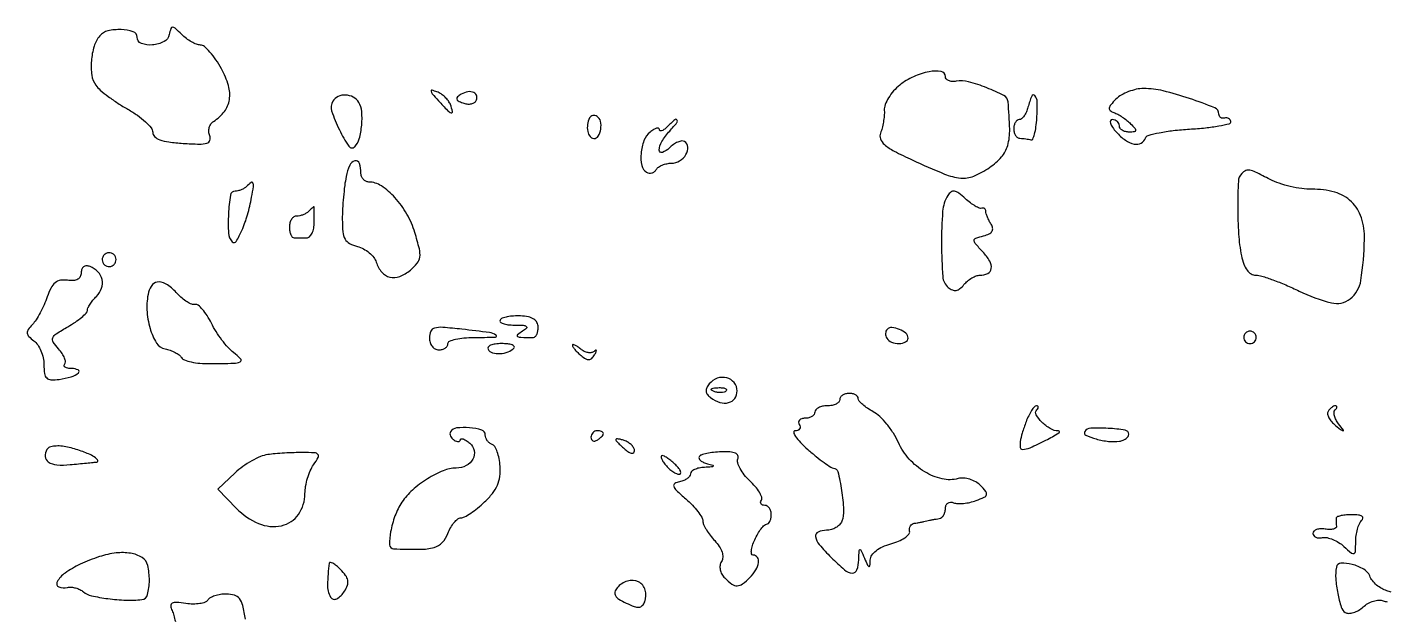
# Model space of a CAD drawing. Extents: x 0 to 5034, y 0 to 2560.
# Drawn here: x 3132.3 to 3351, y 1876.1 to 1970.9 of the extents above; entities that cross this region are included whole.
import ezdxf

# ---------------------------------------------------------------- set-up
doc = ezdxf.new("R2010")
doc.units = 0

msp = doc.modelspace()

# ---------------------------------------------------------------- linework, layer by layer
for points in [[(3143.974222, 1969.468939, 0.100841), (3143.073534, 1967.787298, 0.053282), (3142.638082, 1965.450791, 0.053765), (3142.706794, 1963.132751, 0.124211), (3143.355292, 1961.528787, 0.058188), (3144.073872, 1960.753748, 0.016309), (3145.366105, 1959.72085, 0.016216), (3146.914947, 1958.640001, 0.016414), (3148.524459, 1957.666388, -0.026094), (3150.046531, 1956.704955, -0.033443), (3151.332185, 1955.660158, -0.035439), (3152.249337, 1954.676994, -0.171612), (3152.5, 1953.968185, 0.208084), (3152.799117, 1953.280564, 0.100518), (3153.633771, 1952.769054, 0.054943), (3155.098268, 1952.411182, 0.01661), (3157.380052, 1952.189897, 0.009677), (3160.014173, 1952.073642, 0.075767), (3161.227498, 1952.227944, 0.249078), (3161.690029, 1952.672836, 0.172434), (3161.671586, 1953.413451, -0.080939), (3161.537679, 1954.057859, -0.076535), (3161.610931, 1954.724676, -0.080214), (3161.874416, 1955.31111, -0.104718), (3162.291533, 1955.723553, 0.085459), (3164.034905, 1957.320504, 0.127927), (3164.842936, 1959.209364, 0.10983), (3164.686708, 1961.469113, 0.052385), (3163.566702, 1964.174716, 0.024836), (3162.678591, 1965.633661, 0.032377), (3161.718924, 1966.867095, 0.033913), (3160.818654, 1967.752467, 0.177585), (3160.178571, 1967.991751, -0.091624), (3159.554235, 1968.111164, -0.03514), (3158.752232, 1968.490664, -0.033338), (3157.918404, 1969.035621, -0.034984), (3157.178571, 1969.678593, 0.010058), (3156.12294, 1970.692602, 0.188479), (3155.701843, 1970.857185, 0.330021), (3155.416451, 1970.64579, 0.026367), (3155.176676, 1969.678593, -0.230686), (3154.324171, 1968.542451, -0.098069), (3152.446805, 1968.00643, -0.11325), (3150.678343, 1968.260938, -0.309973), (3150, 1969.25, 0.323221), (3149.370046, 1970.122686, 0.071117), (3147.441223, 1970.470312, 0.06413), (3145.287249, 1970.27209, 0.166056)], [(3272.649921, 1961.537844, 0.044535), (3271.676053, 1960.608239, 0.042637), (3270.866336, 1959.507924, 0.045726), (3270.324837, 1958.408911, 0.103224), (3270.177048, 1957.497147, -0.031783), (3270.160662, 1956.612438, -0.021002), (3270.034801, 1955.603154, -0.021157), (3269.828699, 1954.628392, -0.037951), (3269.566442, 1953.854015, 0.197273), (3269.554255, 1952.906848, 0.12345), (3270.209789, 1951.993137, 0.055897), (3271.751963, 1950.958051, 0.011642), (3274.682925, 1949.519886, 0.010244), (3279.839986, 1947.263769, 0.07401), (3282.462301, 1946.610481, 0.123917), (3284.557416, 1946.927495, 0.049765), (3287.123682, 1948.316806, 0.064856), (3289.022177, 1949.999376, 0.111174), (3290.021932, 1951.852906, 0.074672), (3290.347501, 1954.461881, 0.017411), (3290.083333, 1958.87868, 0.255667), (3289.409938, 1959.873262, 0.024809), (3286.664767, 1961.117049, 0.03001), (3283.725366, 1962.077467, 0.105729), (3281.75, 1962.166669, -0.057388), (3281.080435, 1962.132561, -0.086617), (3280.514062, 1962.269096, -0.115511), (3280.138004, 1962.548715, -0.177178), (3280, 1962.92594, 0.370079), (3279.308733, 1963.731973, 0.085118), (3277.368732, 1963.69932, 0.060749), (3274.875426, 1962.906127, 0.061021)], [(3181.468931, 1958.949729, 0.2225), (3181.288032, 1957.393295, 0.032338), (3182.522967, 1954.361552, 0.035747), (3184.040803, 1951.728517, 0.477929), (3185.010171, 1951.646182, 0.127), (3185.735114, 1952.938533, 0.041855), (3186.117188, 1955.100719, 0.041972), (3186.133386, 1957.305886, 0.120648), (3185.660129, 1958.75, 0.125937), (3184.764595, 1959.60701, 0.116839), (3183.541699, 1959.958979, 0.12213), (3182.333035, 1959.719705, 0.1457)], [(3198.461054, 1959.043034, 0.007454), (3199.923667, 1957.474514, 0.124247), (3200.52317, 1957.100168, 0.58616), (3200.740999, 1957.302854, 0.031871), (3200.391296, 1958.422681, 0.069808), (3200.06444, 1959.012831, 0.04218), (3199.53085, 1959.609679, 0.041434), (3198.887686, 1960.123605, 0.056294), (3198.228748, 1960.465716, 0.028092), (3197.436164, 1960.71981, 0.542001), (3197.277244, 1960.574908, 0.137821), (3197.463995, 1960.173835, 0.006468)], [(3202.118408, 1960.07318, 0.03936), (3201.533274, 1959.644526, 0.268353), (3201.419978, 1959.319611, 0.227867), (3201.64177, 1959.0198, 0.029854), (3202.384129, 1958.682837, 0.058511), (3203.018371, 1958.521214, 0.067768), (3203.641177, 1958.522896, 0.078711), (3204.158376, 1958.680128, 0.142196), (3204.484287, 1958.974576, 0.191013), (3204.62606, 1959.771326, 0.23802), (3204.165803, 1960.353794, 0.152732), (3203.196475, 1960.482104, 0.095806)], [(3293.289749, 1958, -0.038887), (3293.024544, 1957.234516, -0.050447), (3292.660882, 1956.5875, -0.059916), (3292.259476, 1956.141258, -0.181596), (3291.883369, 1956, 0.166062), (3291.54638, 1955.884904, 0.095369), (3291.25949, 1955.559375, 0.076307), (3291.065572, 1955.073739, 0.056959), (3291, 1954.5, 0.064853), (3291.074694, 1953.926543, 0.082425), (3291.29375, 1953.440625, 0.098894), (3291.618646, 1953.115568, 0.148195), (3292, 1953, -0.020783), (3292.43767, 1952.9818, -0.014696), (3292.926563, 1952.926563, -0.014866), (3293.391417, 1952.845988, -0.030107), (3293.75, 1952.75, 0.38345), (3294.053551, 1952.882137, 0.040217), (3294.340743, 1953.675, 0.033776), (3294.57435, 1954.829773, 0.019179), (3294.707849, 1956.25, 0.016728), (3294.764933, 1958.854252, 0.16895), (3294.402177, 1959.859631, 0.567653), (3293.892838, 1959.786394, 0.034919)], [(3307.4375, 1959.294643, 0.020198), (3306.60117, 1958.387871, 0.138084), (3306.350149, 1957.8408, 0.274701), (3306.507428, 1957.44751, 0.083303), (3307.098214, 1957.133929, -0.044412), (3307.717338, 1956.864458, -0.021611), (3308.456417, 1956.418917, -0.021244), (3309.190858, 1955.885453, -0.028688), (3309.803571, 1955.339286, -0.016114), (3310.502712, 1954.593568, -0.226923), (3310.599524, 1954.25, -0.333077), (3310.383163, 1954.045948, -0.02828), (3309.571429, 1954, -0.061768), (3308.97055, 1954.074515, -0.080164), (3308.461607, 1954.29375, -0.09778), (3308.120948, 1954.618614, -0.154765), (3308, 1955, 0.114747), (3307.911291, 1955.381451, 0.100386), (3307.660722, 1955.70625, 0.093604), (3307.286066, 1955.924228, 0.085274), (3306.845012, 1956, 0.292217), (3306.565181, 1955.821188, 0.189749), (3306.541976, 1955.425321, 0.076475), (3306.865916, 1954.786238, 0.02845), (3307.5, 1954, 0.053599), (3308.955634, 1952.702204, 0.10534), (3310.371037, 1952.085114, 0.169886), (3311.486739, 1952.237028, 0.196772), (3312.18166, 1953.044981, -0.250085), (3312.634572, 1953.474528, -0.01725), (3314.407176, 1953.897644, -0.021318), (3316.661305, 1954.254913, -0.014178), (3319.268743, 1954.480246, 0.0114), (3321.845113, 1954.688483, 0.019054), (3323.997513, 1954.995213, 0.013758), (3325.669768, 1955.346701, 0.382916), (3325.903749, 1955.685266, 0.116854), (3325.794393, 1955.976403, 0.117118), (3325.566101, 1956.187234, 0.108262), (3325.251466, 1956.28346, 0.088243), (3324.9, 1956.25, -0.098407), (3324.556717, 1956.224287, -0.127797), (3324.264375, 1956.339574, -0.130766), (3324.069635, 1956.579955, -0.105598), (3324, 1956.905998, 0.306431), (3323.328712, 1957.898479, 0.013832), (3319.265465, 1959.398971, 0.022235), (3315.018602, 1960.62765, 0.05936), (3311.89329, 1961, 0.052994), (3310.715159, 1960.874781, 0.038457), (3309.449848, 1960.499051, 0.039101), (3308.290583, 1959.948055, 0.065982)], [(3222.754232, 1956.266312, 0.084697), (3222.436116, 1955.221291, 0.082939), (3222.479003, 1954.121909, 0.104464), (3222.84371, 1953.288862, 0.234312), (3223.437328, 1952.972506, 0.26629), (3224.162879, 1953.360605, 0.1021), (3224.575922, 1954.472687, 0.093314), (3224.533019, 1955.735512, 0.201974), (3223.980032, 1956.512341, 0.086456), (3223.629461, 1956.652808, 0.102024), (3223.272696, 1956.654687, 0.11056), (3222.965717, 1956.518222, 0.11748)], [(3235.2, 1954.8, -0.032604), (3234.73837, 1954.394945, -0.087776), (3234.3525, 1954.194093, -0.217877), (3234.110506, 1954.22431, -0.260014), (3234, 1954.422445, 0.30586), (3233.866085, 1954.620881, 0.166005), (3233.559375, 1954.63761, 0.073712), (3233.076414, 1954.420961, 0.030982), (3232.5, 1954, 0.128661), (3231.516606, 1952.628784, 0.069696), (3231.046213, 1950.592955, 0.073468), (3231.161051, 1948.641078, 0.205779), (3231.930902, 1947.542705, 0.108373), (3232.334197, 1947.401101, 0.099685), (3232.77286, 1947.434921, 0.095498), (3233.179369, 1947.639411, 0.090427), (3233.489919, 1947.983688, -0.105504), (3233.86303, 1948.373271, -0.051367), (3234.472261, 1948.701458, -0.047723), (3235.203903, 1948.924661, -0.050225), (3235.952028, 1949, 0.140143), (3237.262775, 1949.374743, 0.118988), (3238.275474, 1950.404616, 0.152182), (3238.564963, 1951.597485, 0.242931), (3238.036946, 1952.477166, 0.175583), (3237.587534, 1952.571055, 0.064749), (3236.954171, 1952.395093, 0.054101), (3236.250084, 1952.002731, 0.04225), (3235.58062, 1951.437763, -0.107638), (3234.476812, 1950.72878, -0.531621), (3233.981931, 1951.082639, -0.130823), (3234.397031, 1952.487148, -0.047042), (3235.654988, 1954.171259, 0.012425), (3236.814925, 1955.518815, 0.340372), (3236.827983, 1955.958051, 0.445769), (3236.461433, 1955.996945, 0.013114)], [(3183.621754, 1946.858769, 0.017694), (3183.38309, 1945.398558, 0.009111), (3183.18264, 1943.556765, 0.009044), (3183.045077, 1941.652119, 0.013504), (3183, 1939.983408, 0.023698), (3183.096521, 1937.948064, 0.103514), (3183.452045, 1936.803082, 0.143516), (3184.169485, 1936.095686, 0.061919), (3185.43335, 1935.606084, -0.060571), (3186.408996, 1935.231144, -0.050992), (3187.329539, 1934.615074, -0.053231), (3188.061559, 1933.864303, -0.090007), (3188.471417, 1933.090057, 0.097135), (3189.350309, 1931.485053, 0.162576), (3190.646192, 1930.683738, 0.151476), (3192.234693, 1930.793824, 0.081275), (3193.944145, 1931.800137, 0.047791), (3195.055191, 1932.920907, 0.142351), (3195.474635, 1933.905483, 0.090541), (3195.394597, 1935.223288, 0.012765), (3194.674277, 1937.85897, 0.056943), (3193.395923, 1940.832095, 0.055284), (3191.469422, 1943.472734, 0.061037), (3189.283909, 1945.344149, 0.143069), (3187.25, 1945.977764, -0.113864), (3186.773129, 1946.096759, -0.098449), (3186.367188, 1946.416757, -0.092065), (3186.094678, 1946.889015, -0.085142), (3186, 1947.440983, 0.081445), (3185.748501, 1948.97472, 0.389538), (3185.037997, 1949.365478, 0.232322), (3184.193471, 1948.658992, 0.055112)], [(3327.666667, 1947.333333, 0.186708), (3327.124785, 1946.107528, 0.010979), (3327.020663, 1941.96187, 0.017595), (3327.159766, 1937.620771, 0.032556), (3327.625, 1934.125, 0.037439), (3327.999409, 1932.783853, 0.072642), (3328.523939, 1931.805441, 0.098317), (3329.17811, 1931.210937, 0.136246), (3329.937847, 1931, -0.075353), (3330.896179, 1930.85475, -0.012364), (3332.677496, 1930.253409, -0.013361), (3334.753319, 1929.431471, -0.011437), (3336.894145, 1928.458415, 0.049716), (3342.094041, 1926.559536, 0.23387), (3345.115378, 1927.199414, 0.189996), (3346.838391, 1930.159813, 0.032676), (3347.408867, 1936.757726, 0.081731), (3346.910223, 1940.241205, 0.126943), (3345.312063, 1942.80273, 0.122054), (3342.620102, 1944.335258, 0.072233), (3338.935393, 1944.818545, -0.037453), (3337.334239, 1944.916449, -0.023321), (3335.48365, 1945.258121, -0.023355), (3333.679817, 1945.768839, -0.038679), (3332.223327, 1946.384513, 0.004798), (3329.872304, 1947.571822, 0.063275), (3328.95356, 1947.888237, 0.167769), (3328.328521, 1947.808333, 0.081633)], [(3167.583333, 1945.25, -0.060298), (3167.216992, 1944.962764, -0.039065), (3166.735417, 1944.720313, -0.038959), (3166.219703, 1944.554865, -0.058206), (3165.75, 1944.5, 0.370022), (3165.005078, 1943.861272, 0.02466), (3164.6899, 1940.838406, 0.02735), (3164.690234, 1937.738381, 0.18471), (3165.305355, 1936.361312, 0.484379), (3165.93154, 1936.434752, 0.035503), (3166.855044, 1938.20464, 0.032133), (3167.760073, 1940.71744, 0.025524), (3168.418958, 1943.526116, 0.007957), (3168.708143, 1945.279354, 0.150859), (3168.62498, 1945.822616, 0.473254), (3168.323166, 1945.895002, 0.034199)], [(3280.395279, 1943.830558, 0.120408), (3279.56493, 1941.272861, 0.019669), (3279.381655, 1936.026237, 0.016187), (3279.575476, 1930.759713, 0.205032), (3280.460613, 1929.032688, 0.074015), (3281.122624, 1928.631379, 0.144798), (3281.730308, 1928.564505, 0.126074), (3282.33415, 1928.840575, 0.049649), (3282.989766, 1929.487669, -0.045952), (3283.567453, 1930.066322, -0.040805), (3284.263518, 1930.555753, -0.043043), (3284.967906, 1930.891879, -0.090042), (3285.563428, 1931, 0.113832), (3286.828951, 1931.291898, 0.254215), (3287.384827, 1932.071302, 0.166529), (3287.131685, 1933.268494, 0.052954), (3286.021468, 1934.746582, -0.00866), (3284.796937, 1936.107475, -0.194305), (3284.627917, 1936.598434, -0.304926), (3284.888214, 1936.944985, -0.01972), (3286.156664, 1937.330718, 0.045888), (3287.028042, 1937.64632, 0.139173), (3287.499308, 1938.056141, 0.190033), (3287.604243, 1938.566287, 0.098414), (3287.365928, 1939.182692, -0.022184), (3287.045083, 1939.742081, -0.021515), (3286.771498, 1940.333353, -0.022012), (3286.576622, 1940.873362, -0.070592), (3286.515313, 1941.25, 0.091794), (3286.460195, 1941.517115, 0.134842), (3286.315026, 1941.70625, 0.144452), (3286.101914, 1941.786752, 0.111463), (3285.854988, 1941.75, -0.199125), (3285.48719, 1941.758588, -0.029239), (3284.81027, 1942.106636, -0.029252), (3284.019514, 1942.638226, -0.021307), (3283.204265, 1943.315143, 0.023291), (3282.145735, 1944.186989, 0.115749), (3281.4444, 1944.493432, 0.204777), (3280.896215, 1944.369408, 0.098)], [(3177.583333, 1941.25, -0.064082), (3177.211141, 1940.962682, -0.039128), (3176.710938, 1940.720313, -0.038656), (3176.168334, 1940.555011, -0.054664), (3175.666667, 1940.5, 0.148195), (3175.221754, 1940.365171, 0.098894), (3174.842708, 1939.985938, 0.082425), (3174.587143, 1939.419033, 0.064853), (3174.5, 1938.75, 0.040942), (3174.554957, 1938.079964, 0.060377), (3174.720313, 1937.514062, 0.079389), (3174.963092, 1937.129679, 0.215499), (3175.25, 1937), (3176.146875, 1937), (3177.25, 1937, 0.191087), (3177.727353, 1937.189346, 0.088204), (3178.132812, 1937.734375, 0.068025), (3178.407883, 1938.543227, 0.048028), (3178.5, 1939.5, 0.003124), (3178.494011, 1940.458617, 0.005207), (3178.475521, 1941.265625, 0.001089), (3178.450601, 1941.96732, 0.403221), (3178.416667, 1942, 0.181677), (3178.36305, 1941.979853, 0.003487), (3178.1375, 1941.779687, 0.007957), (3177.876803, 1941.537441, 0.005189)], [(3144.552786, 1934.08541, 0.099038), (3144.401684, 1933.679226, 0.097945), (3144.417584, 1933.244476, 0.097945), (3144.597789, 1932.848514, 0.099038), (3144.91459, 1932.552786, 0.099038), (3145.320774, 1932.401684, 0.097945), (3145.755524, 1932.417584, 0.097945), (3146.151486, 1932.597789, 0.099038), (3146.447214, 1932.91459, 0.099038), (3146.598316, 1933.320774, 0.097945), (3146.582416, 1933.755524, 0.097945), (3146.402211, 1934.151486, 0.099038), (3146.08541, 1934.447214, 0.099038), (3145.679226, 1934.598316, 0.097945), (3145.244476, 1934.582416, 0.097945), (3144.848514, 1934.402211, 0.099038)], [(3141, 1931.405757, -0.115969), (3140.850317, 1930.769077, -0.152644), (3140.439591, 1930.341039, -0.113208), (3139.750246, 1930.144583, -0.04817), (3138.785608, 1930.187142, 0.07547), (3137.661825, 1930.175567, 0.133488), (3136.823412, 1929.794741, 0.103338), (3136.155696, 1928.957258, 0.034137), (3135.541479, 1927.5, -0.022539), (3135.046992, 1926.246395, -0.018723), (3134.412739, 1924.960504, -0.019127), (3133.741655, 1923.825363, -0.047489), (3133.144974, 1923.067674, 0.036694), (3132.472635, 1922.250768, 0.179008), (3132.320635, 1921.681693, 0.177446), (3132.574992, 1921.147642, 0.03594), (3133.389103, 1920.457432, -0.088339), (3134.006367, 1919.812141, -0.047756), (3134.526799, 1918.84005, -0.045573), (3134.880788, 1917.715733, -0.053536), (3135, 1916.605547, 0.033126), (3135.094838, 1915.175669, 0.171007), (3135.449372, 1914.479782, 0.185461), (3136.142678, 1914.191461, 0.040141), (3137.462188, 1914.261311, 0.035041), (3139.394323, 1914.659372, 0.108707), (3140.561932, 1915.281852, 0.537723), (3140.502632, 1915.764309, 0.115956), (3139.5, 1916, -0.034819), (3138.84066, 1916.045971, -0.095828), (3138.401683, 1916.196474, -0.230866), (3138.251778, 1916.417647, -0.236061), (3138.335515, 1916.668848, 0.223504), (3138.474564, 1917.055021, 0.069441), (3138.328521, 1917.670918, 0.054172), (3137.948439, 1918.401486, 0.036918), (3137.372473, 1919.140916, -0.038711), (3136.511263, 1920.254751, -0.24881), (3136.447259, 1920.940377, -0.152648), (3136.991666, 1921.589887, -0.01319), (3138.863968, 1922.722068, 0.018421), (3140.060732, 1923.462955, 0.025486), (3141.071717, 1924.219027, 0.023954), (3141.819337, 1924.903027, 0.196007), (3141.993677, 1925.321429, -0.112127), (3142.090525, 1925.733165, -0.029165), (3142.426286, 1926.329706, -0.028149), (3142.89918, 1926.982056, -0.025472), (3143.45751, 1927.600367, 0.111532), (3144.271533, 1928.889423, 0.13935), (3144.361949, 1930.296113, 0.138843), (3143.698616, 1931.543781, 0.110399), (3142.422681, 1932.391296, 0.088102), (3141.849141, 1932.501991, 0.156443), (3141.393122, 1932.363192, 0.155683), (3141.101459, 1931.984331, 0.087017)], [(3151.830241, 1928.25, 0.068785), (3151.576792, 1925.409749, 0.059292), (3152.07461, 1922.452945, 0.066161), (3153.118649, 1920.098456, 0.211827), (3154.5, 1919.145671, -0.038293), (3155.312142, 1918.927117, -0.036035), (3156.098836, 1918.583822, -0.038131), (3156.750638, 1918.17542, -0.093355), (3157.134337, 1917.762447, 0.168134), (3157.618831, 1917.37453, 0.032251), (3158.717876, 1917.061449, 0.031116), (3160.107789, 1916.850215, 0.024276), (3161.634337, 1916.789016, 0.003848), (3165.544898, 1916.852251, 0.102107), (3166.557678, 1917.086581, 0.516026), (3166.646864, 1917.557576, 0.039525), (3165.507419, 1918.569425, -0.047733), (3164.631919, 1919.372923, -0.021525), (3163.638891, 1920.576546, -0.021079), (3162.691744, 1921.947341, -0.026959), (3161.944565, 1923.287622, 0.02762), (3161.26518, 1924.502515, 0.038992), (3160.521811, 1925.494585, 0.043975), (3159.820134, 1926.164037, 0.220583), (3159.306214, 1926.28969, -0.145785), (3158.775471, 1926.340323, -0.041841), (3158.030756, 1926.716999, -0.038272), (3157.221723, 1927.304915, -0.032589), (3156.464081, 1928.03969, 0.052517), (3154.900145, 1929.440114, 0.146026), (3153.521781, 1929.920502, 0.223455), (3152.475771, 1929.485227, 0.128303)], [(3208.367878, 1923.786222, 0.361784), (3208.410348, 1923.486356, 0.101243), (3208.849851, 1923.226455, 0.055025), (3209.647102, 1923.046249, 0.026733), (3210.690983, 1922.984687, -0.01107), (3212.116157, 1922.945356, -0.149908), (3212.600168, 1922.770142, -0.464355), (3212.616325, 1922.484031, -0.046037), (3212, 1922, 0.02585), (3211.183494, 1921.410378, 0.528688), (3211.203704, 1921.155032, 0.12613), (3211.703478, 1921.017677, 0.004319), (3213.75, 1921, 0.207348), (3214.036719, 1921.124242, 0.082495), (3214.279687, 1921.4884, 0.062883), (3214.444946, 1922.026138, 0.043167), (3214.5, 1922.662639, 0.123287), (3214.315315, 1923.400262, 0.12972), (3213.806926, 1923.947438, 0.091886), (3212.936027, 1924.296166, 0.038485), (3211.676895, 1924.448861, 0.026514), (3210.560428, 1924.438512, 0.033851), (3209.54034, 1924.305189, 0.03601), (3208.734775, 1924.082565, 0.170526)], [(3197, 1920.952885, 0.075232), (3197.112906, 1920.206744, 0.088888), (3197.440625, 1919.57366, 0.100702), (3197.927965, 1919.150448, 0.129303), (3198.5, 1919, 0.064853), (3199.073457, 1919.074694, 0.082425), (3199.559375, 1919.29375, 0.098894), (3199.884432, 1919.618646, 0.148195), (3200, 1920, -0.301101), (3200.256683, 1920.387596, -0.04137), (3201.223958, 1920.70625, -0.036264), (3202.569783, 1920.92765, -0.022642), (3204.166667, 1921, 0.007652), (3207.619087, 1921.05284, 0.725464), (3207.714637, 1921.379018, 0.118578), (3206.669219, 1921.777877, 0.003989), (3202.25, 1922.312773, 0.00848), (3199.150156, 1922.609762, 0.083194), (3197.84617, 1922.495437, 0.224148), (3197.227134, 1921.979863, 0.109263)], [(3270.624952, 1922.291619, 0.112362), (3270.447014, 1922.008818, 0.077846), (3270.378206, 1921.63587, 0.072274), (3270.425746, 1921.232189, 0.073142), (3270.586203, 1920.86052, 0.166742), (3271.350977, 1920.233457, 0.091719), (3272.556368, 1920.022312, 0.10994), (3273.605693, 1920.266365, 0.288442), (3274, 1920.893011, 0.218838), (3273.648401, 1921.65787, 0.079209), (3272.605117, 1922.298867, 0.079214), (3271.414306, 1922.58367, 0.218914)], [(3328, 1921, 0.099038), (3328.076342, 1920.618362, 0.097945), (3328.29375, 1920.29375, 0.097945), (3328.618362, 1920.076342, 0.099038), (3329, 1920, 0.099038), (3329.381638, 1920.076342, 0.097945), (3329.70625, 1920.29375, 0.097945), (3329.923658, 1920.618362, 0.099038), (3330, 1921, 0.099038), (3329.923658, 1921.381638, 0.097945), (3329.70625, 1921.70625, 0.097945), (3329.381638, 1921.923658, 0.099038), (3329, 1922, 0.099038), (3328.618362, 1921.923658, 0.097945), (3328.29375, 1921.70625, 0.097945), (3328.076342, 1921.381638, 0.099038)], [(3206.444954, 1919.089067, 0.187217), (3207.162288, 1918.547052, 0.082243), (3208.364571, 1918.410849, 0.075716), (3209.656243, 1918.675986, 0.108371), (3210.637722, 1919.304389, 0.380548), (3210.652947, 1919.565918, 0.143875), (3210.328328, 1919.795664, 0.058498), (3209.607391, 1919.95178, 0.024102), (3208.60765, 1920, 0.03202), (3207.601221, 1919.935482, 0.067757), (3206.848013, 1919.732413, 0.13067), (3206.462001, 1919.433743, 0.310977)], [(3220, 1919.744889, 0.152428), (3220.081932, 1919.482379, 0.024047), (3220.414473, 1919.047782, 0.024812), (3220.870706, 1918.558874, 0.019407), (3221.410972, 1918.073886, 0.03892), (3222.145752, 1917.554932, 0.150137), (3222.68229, 1917.42416, 0.184594), (3223.132685, 1917.627488, 0.06466), (3223.571298, 1918.201442, 0.016746), (3223.82141, 1918.67047, 0.145908), (3223.860148, 1918.900785, 0.539115), (3223.762019, 1918.949252, 0.051532), (3223.502335, 1918.758676, -0.144798), (3223.088476, 1918.559537, -0.083091), (3222.530184, 1918.562285, -0.070874), (3221.916142, 1918.760494, -0.059816), (3221.342009, 1919.131121, 0.020857), (3220.826529, 1919.523818, 0.04512), (3220.394215, 1919.770845, 0.087861), (3220.108265, 1919.844982, 0.437369)], [(3242.031357, 1913.537783, 0.059128), (3241.617012, 1912.897852, 0.138195), (3241.514766, 1912.341767, 0.14386), (3241.718811, 1911.828785, 0.066181), (3242.237669, 1911.321326, 0.084789), (3243.728649, 1910.558422, 0.139054), (3245.136446, 1910.519784, 0.17962), (3246.119686, 1911.198749, 0.153949), (3246.5, 1912.404671, 0.170357), (3246.035883, 1913.727331, 0.163308), (3244.838942, 1914.498071, 0.147205), (3243.317217, 1914.431108, 0.136281)], [(3244.729167, 1912.395833, -0.126455), (3244.402231, 1912.202593, -0.060344), (3243.916927, 1912.123424, -0.05415), (3243.359369, 1912.160852, -0.051402), (3242.8125, 1912.316886, -0.054073), (3242.395823, 1912.538436, -0.470617), (3242.37858, 1912.720685, -0.168741), (3242.670344, 1912.862007, -0.018894), (3243.416667, 1912.921053, -0.028489), (3244.112848, 1912.910055, -0.077125), (3244.592839, 1912.799335, -0.208169), (3244.77538, 1912.614691, -0.296942)], [(3263, 1911, -0.191087), (3262.848523, 1910.618118, -0.088204), (3262.4125, 1910.29375, -0.068025), (3261.765418, 1910.073693, -0.048028), (3261, 1910, 0.048028), (3260.234582, 1909.926307, 0.068025), (3259.5875, 1909.70625, 0.088204), (3259.151477, 1909.381882, 0.191087), (3259, 1909, -0.153634), (3258.879982, 1908.618621, -0.097988), (3258.542039, 1908.29375, -0.080552), (3258.037096, 1908.074545, -0.062283), (3257.440983, 1908, 0.066118), (3256.889346, 1907.926733, 0.138808), (3256.521475, 1907.70625, 0.191142), (3256.392057, 1907.379648, 0.139169), (3256.5, 1907, -0.109997), (3256.632776, 1906.617928, -0.18006), (3256.551963, 1906.289058, -0.159023), (3256.262651, 1906.065386, -0.08282), (3255.809017, 1905.984027, 0.477419), (3255.603317, 1905.723187, 0.095883), (3255.879017, 1905.096188, 0.042459), (3256.675164, 1904.132173, 0.018293), (3257.885509, 1902.984027, 0.009984), (3259.235797, 1901.840952, 0.013897), (3260.492034, 1900.876558, 0.010294), (3261.5647, 1900.132672, 0.147495), (3262.004667, 1900, -0.348756), (3262.713844, 1899.436843, -0.018451), (3263.302324, 1896.403651, -0.025042), (3263.629608, 1893.287988, -0.105639), (3263.339498, 1891.442335, -0.101568), (3262.986873, 1890.890796, -0.066799), (3262.392534, 1890.423686, -0.063312), (3261.65806, 1890.107731, -0.070063), (3260.893011, 1890, 0.100074), (3259.528255, 1889.724083, 0.348278), (3259.124577, 1888.987866, 0.13467), (3259.716578, 1887.718742, 0.020305), (3261.636364, 1885.636364, 0.019982), (3263.786748, 1883.651315, 0.155885), (3265.028866, 1883.131711, 0.345625), (3265.775357, 1883.619323, 0.073985), (3266.070285, 1885.25, -0.003386), (3266.12689, 1886.738914, -0.326773), (3266.252774, 1886.895722, -0.368608), (3266.423348, 1886.814662, -0.003751), (3267, 1885.5, 0.006316), (3267.498129, 1884.380012, 0.215374), (3267.71228, 1884.19392, 0.473406), (3267.86773, 1884.298714, 0.013136), (3267.929715, 1885.221408, -0.137754), (3268.181399, 1885.994873, -0.079426), (3268.85147, 1886.718638, -0.062158), (3269.894078, 1887.345348, -0.037874), (3271.25, 1887.827059, 0.032926), (3272.476559, 1888.249204, 0.049358), (3273.471875, 1888.787707, 0.062384), (3274.118746, 1889.354117, 0.239979), (3274.25, 1889.855651, -0.085854), (3274.230436, 1890.302073, -0.101894), (3274.367188, 1890.700566, -0.110845), (3274.638121, 1890.988807, -0.118347), (3275, 1891.125, 0.009662), (3275.455184, 1891.190854, 0.005586), (3276, 1891.286719, 0.005581), (3276.544688, 1891.395155, 0.009327), (3277, 1891.5, -0.009327), (3277.455312, 1891.604845, -0.005581), (3278, 1891.713281, -0.005586), (3278.544816, 1891.809146, -0.009662), (3279, 1891.875, 0.136152), (3279.38182, 1892.034183, 0.086405), (3279.70625, 1892.394687, 0.075105), (3279.925224, 1892.897858, 0.065227), (3280, 1893.468615, -0.095899), (3280.100951, 1893.990113, -0.139887), (3280.386365, 1894.357563, -0.145072), (3280.813993, 1894.5109, -0.106037), (3281.315284, 1894.432509, 0.083128), (3281.980242, 1894.297346, 0.032517), (3282.919522, 1894.325865, 0.031079), (3283.95276, 1894.489961, 0.033681), (3284.929523, 1894.778226, 0.018899), (3286.259788, 1895.328316, 0.218745), (3286.618513, 1895.745504, 0.24719), (3286.512153, 1896.256581, 0.023893), (3285.63183, 1897.225313, 0.068657), (3284.873356, 1897.799876, 0.054287), (3283.925591, 1898.203642, 0.055463), (3282.938374, 1898.386809, 0.082289), (3282.064191, 1898.306535, -0.121243), (3279.468664, 1898.268974, -0.079168), (3276.67948, 1899.398707, -0.073451), (3274.186057, 1901.454478, -0.077916), (3272.452471, 1904.105401, 0.035923), (3271.643637, 1905.602115, 0.029743), (3270.580696, 1907.070026, 0.030743), (3269.438384, 1908.301969, 0.06767), (3268.400252, 1909.053383, -0.025036), (3267.481217, 1909.606103, -0.032744), (3266.705074, 1910.204727, -0.034416), (3266.149088, 1910.767261, -0.179579), (3266, 1911.16898, 0.175242), (3265.885335, 1911.486095, 0.093006), (3265.559375, 1911.755888, 0.073221), (3265.073867, 1911.938489, 0.05344), (3264.5, 1912, 0.064853), (3263.926543, 1911.925306, 0.082425), (3263.440625, 1911.70625, 0.098894), (3263.115568, 1911.381354, 0.148195)], [(3292.975249, 1907.4349, 0.017295), (3292.355443, 1905.617885, 0.040491), (3292.051919, 1904.215935, 0.065), (3292.049659, 1903.295304, 0.377383), (3292.38519, 1903, 0.105675), (3293.619104, 1903.263733, 0.012834), (3296.132981, 1904.468179, 0.016496), (3298.260555, 1905.645602, 0.749816), (3298.178571, 1905.960858, -0.125502), (3296.87693, 1906.33418, -0.062574), (3295.507068, 1907.384217, -0.071613), (3294.601385, 1908.57847, -0.334514), (3294.714286, 1909.380952, 0.056667), (3294.903519, 1909.618737, 0.17046), (3294.948384, 1909.818155, 0.254462), (3294.855058, 1909.95035, 0.114933), (3294.641916, 1910, 0.220197), (3294.315762, 1909.849045, 0.031923), (3293.867123, 1909.246502, 0.031205), (3293.399205, 1908.417402, 0.022028)], [(3341.570027, 1909.113307, 0.187169), (3341.4884, 1908.673521, 0.075215), (3341.693826, 1908.086608, 0.060274), (3342.13587, 1907.450401, 0.044598), (3342.76101, 1906.863307, 0.001748), (3343.85039, 1906.015406, 0.27909), (3343.99711, 1905.998672, 0.480912), (3344.022903, 1906.102491, 0.002309), (3343.258676, 1907.092009, -0.04346), (3342.832052, 1907.749775, -0.05878), (3342.575276, 1908.409651, -0.073134), (3342.514337, 1908.973454, -0.188967), (3342.675343, 1909.342009, 0.04506), (3342.886493, 1909.59508, 0.133007), (3342.961551, 1909.806715, 0.259352), (3342.898657, 1909.943435, 0.159357), (3342.725684, 1910, 0.114559), (3342.453478, 1909.936804, 0.049594), (3342.135554, 1909.739534, 0.045544), (3341.82467, 1909.452526, 0.045209)], [(3200.388197, 1905.819098, 0.147507), (3200.306024, 1905.511038, 0.098998), (3200.389534, 1905.153703, 0.082662), (3200.626597, 1904.80108, 0.06519), (3200.983688, 1904.510081, 0.047815), (3201.373526, 1904.317898, 0.1041), (3201.701458, 1904.266654, 0.181382), (3201.913567, 1904.359172, 0.202874), (3202, 1904.563428, -0.376168), (3202.130552, 1904.712401, -0.124176), (3202.444247, 1904.676018, -0.057301), (3202.931285, 1904.424295, -0.025309), (3203.512331, 1903.989766, -0.172517), (3204.214934, 1902.808023, -0.17569), (3204.006678, 1901.458403, -0.148088), (3202.918361, 1900.390722, -0.121033), (3201.327895, 1900, 0.098935), (3199.236212, 1899.582028, 0.041793), (3196.681813, 1898.258692, 0.04131), (3194.27414, 1896.450677, 0.066117), (3192.596841, 1894.507453, 0.05465), (3191.473595, 1892.300833, 0.04588), (3190.773208, 1889.769779, 0.051694), (3190.615943, 1887.675973, 0.393416), (3191.25, 1887.032418, 0.011584), (3195.534392, 1886.946595, 0.068038), (3197.757244, 1887.257588, 0.133571), (3199.085687, 1888.054695, 0.100704), (3200, 1889.5, -0.036381), (3200.445853, 1890.456838, -0.045439), (3200.998692, 1891.265625, -0.052114), (3201.570776, 1891.827342, -0.16963), (3202.065059, 1892, 0.125784), (3202.658944, 1892.151805, 0.022284), (3203.649244, 1892.752265, 0.02288), (3204.772375, 1893.580452, 0.018847), (3205.892903, 1894.560904, 0.036185), (3207.157195, 1895.940141, 0.064716), (3207.947026, 1897.256716, 0.070001), (3208.336574, 1898.657011, 0.050211), (3208.387343, 1900.28282, 0.031125), (3208.223969, 1901.519461, 0.040209), (3207.914287, 1902.621452, 0.045047), (3207.516934, 1903.456017, 0.180588), (3207.08425, 1903.80525, -0.088598), (3206.669848, 1904.030824, -0.069731), (3206.318499, 1904.403209, -0.069313), (3206.081264, 1904.860344, -0.08528), (3206, 1905.333333, 0.330924), (3205.431562, 1906.098143, 0.051577), (3203.464666, 1906.475212, 0.04985), (3201.3794, 1906.447536, 0.230016)], [(3223, 1904.940983, 0.108972), (3223.078288, 1904.586039, 0.182303), (3223.29375, 1904.3746, 0.161196), (3223.6179, 1904.343488, 0.082592), (3224, 1904.5, 0.029505), (3224.382774, 1904.768994, 0.035638), (3224.70625, 1905.066025, 0.038439), (3224.934461, 1905.34829, 0.151918), (3225, 1905.559017, 0.210953), (3224.92554, 1905.727648, 0.081139), (3224.70625, 1905.870461, 0.061769), (3224.382849, 1905.967655, 0.042167), (3224, 1906, 0.105053), (3223.618444, 1905.918938, 0.099167), (3223.29375, 1905.688914, 0.09642), (3223.076123, 1905.345238, 0.093332)], [(3302.410647, 1905.856674, 0.452006), (3302.588266, 1905.274938, 0.03929), (3304.231902, 1904.680771, 0.038933), (3306.264212, 1904.28884, 0.065343), (3308, 1904.319768, 0.054824), (3308.573705, 1904.471069, 0.067192), (3309.059375, 1904.737387, 0.080229), (3309.387548, 1905.072508, 0.154924), (3309.5, 1905.426724, 0.369707), (3308.931882, 1906.09004, 0.023438), (3306.18089, 1906.386748, 0.024333), (3303.378064, 1906.420148, 0.250381)], [(3135.502268, 1903.00367, 0.152296), (3135.206467, 1901.851492, 0.23914), (3135.704242, 1900.982972, 0.128668), (3137.077929, 1900.520152, 0.041795), (3139.237755, 1900.551468, -0.000113), (3140.560043, 1900.681221, -0.000126), (3141.835465, 1900.805759, -0.000116), (3142.922809, 1900.911402, -0.000663), (3143.5, 1900.966572, 0.604484), (3143.647074, 1901.324971, 0.100164), (3142.880217, 1901.936424, 0.035594), (3141.01673, 1902.729354, 0.024492), (3138.811285, 1903.368724, 0.037952), (3137.736558, 1903.539218, 0.047871), (3136.730167, 1903.524919, 0.055683), (3135.928509, 1903.344704, 0.172904)], [(3227, 1904.59106, 0.176553), (3227.071145, 1904.395857, 0.014236), (3227.440625, 1903.980891, 0.017822), (3227.925401, 1903.50208, 0.012711), (3228.5, 1903, 0.035237), (3229.096566, 1902.57205, 0.100348), (3229.574222, 1902.396714, 0.22275), (3229.871103, 1902.484197, 0.214681), (3230, 1902.770566, 0.125677), (3229.88993, 1903.201557, 0.064053), (3229.559375, 1903.656816, 0.05745), (3229.073663, 1904.065988, 0.054778), (3228.5, 1904.361626, 0.019009), (3227.924595, 1904.557685, 0.034664), (3227.440625, 1904.666459, 0.044074), (3227.095087, 1904.688496, 0.407084)], [(3240.39575, 1901.825682, 0.250518), (3240.37627, 1901.532627, 0.111623), (3240.616617, 1901.214414, 0.071502), (3241.092797, 1900.916652, 0.040247), (3241.737757, 1900.691683, -0.010757), (3242.597332, 1900.447599, -0.53838), (3242.638863, 1900.305766, -0.201311), (3242.408029, 1900.188342, -0.005439), (3241.25, 1900.116001, 0.039089), (3240.388527, 1900.003682, 0.056601), (3239.660937, 1899.761864, 0.072697), (3239.163734, 1899.436759, 0.21486), (3239, 1899.073324, -0.164763), (3238.871223, 1898.693139, -0.072287), (3238.485938, 1898.317074, -0.060258), (3237.919522, 1898.001287, -0.048225), (3237.25, 1897.800144, 0.08286), (3236.472704, 1897.506842, 0.363041), (3236.317528, 1897.079275, 0.116038), (3236.754915, 1896.410787, 0.010338), (3238.25, 1895.046484, -0.02146), (3239.302831, 1894.041943, -0.02632), (3240.192187, 1893.014169, -0.026339), (3240.833314, 1892.092996, -0.13974), (3241, 1891.508226, 0.107077), (3241.123329, 1890.938937, 0.028323), (3241.558336, 1890.110081, 0.0274), (3242.173221, 1889.201061, 0.025133), (3242.90072, 1888.33694, -0.041622), (3243.636359, 1887.402325, -0.067333), (3244.075029, 1886.492282, -0.085249), (3244.194909, 1885.669128, -0.132799), (3243.99147, 1884.986199, 0.102038), (3243.765238, 1884.366823, 0.086103), (3243.782678, 1883.66801, 0.07921), (3244.042931, 1882.965582, 0.068227), (3244.519322, 1882.337821, 0.038362), (3245.668858, 1881.352332, 0.16508), (3246.516317, 1881.085702, 0.157821), (3247.37388, 1881.384673, 0.034235), (3248.571429, 1882.428571, 0.058637), (3249.518677, 1883.628497, 0.101801), (3249.950143, 1884.817087, 0.186591), (3249.761958, 1885.644524, 0.249552), (3249.094085, 1886, -0.33772), (3248.839118, 1886.194385, -0.092261), (3248.793833, 1886.732083, -0.055105), (3248.965259, 1887.536059, -0.028534), (3249.344085, 1888.492198, -0.022987), (3249.841559, 1889.447179, -0.031299), (3250.380762, 1890.254605, -0.032213), (3250.889426, 1890.839533, -0.197566), (3251.25, 1890.992198, 0.189974), (3251.536456, 1891.108568, 0.087188), (3251.779687, 1891.438333, 0.06754), (3251.944717, 1891.925372, 0.047993), (3252, 1892.5, 0.06887), (3251.920655, 1893.073318, 0.085131), (3251.688914, 1893.559375, 0.099915), (3251.344827, 1893.884374, 0.140337), (3250.940983, 1894, -0.088334), (3250.576715, 1894.06486, -0.167178), (3250.34821, 1894.251051, -0.177933), (3250.290849, 1894.528862, -0.101599), (3250.410163, 1894.85464, 0.230941), (3250.457838, 1895.331474, 0.04686), (3250.079099, 1896.1197, 0.04062), (3249.420905, 1897.036282, 0.028169), (3248.541414, 1897.961093, -0.035226), (3247.659377, 1898.915168, -0.043875), (3246.98978, 1899.919419, -0.049893), (3246.604352, 1900.829335, -0.16841), (3246.625178, 1901.465613, 0.200302), (3246.609682, 1902.000454, 0.187404), (3246.217995, 1902.38481, 0.086141), (3245.354193, 1902.59033, 0.024109), (3243.960936, 1902.609159, 0.019462), (3242.725848, 1902.518074, 0.025952), (3241.61637, 1902.333985, 0.025015), (3240.738648, 1902.094524, 0.176069)], [(3171, 1902.164977, 0.065444), (3169.846164, 1901.853187, 0.028981), (3168.424304, 1901.161846, 0.028072), (3166.981683, 1900.243994, 0.033766), (3165.74231, 1899.220519), (3162.98462, 1896.611083), (3165.978749, 1893.521926, 0.100887), (3169.535991, 1891.088675, 0.154037), (3173.230041, 1890.74353, 0.189169), (3175.943345, 1892.546231, 0.153808), (3177, 1895.899938, -0.0433), (3177.100709, 1897.060691, -0.029269), (3177.405844, 1898.354491, -0.029531), (3177.851982, 1899.579817, -0.050741), (3178.381597, 1900.527494, 0.023748), (3179.134199, 1901.718564, 0.320805), (3179.083247, 1902.202827, 0.203034), (3178.547504, 1902.457981, 0.010964), (3176.631597, 1902.5, 0.008803), (3175.250221, 1902.475677, 0.006052), (3173.685532, 1902.401587, 0.006103), (3172.180789, 1902.293625, 0.012347)], [(3235, 1900.5, 0.034033), (3235.546404, 1899.92599, 0.035584), (3236.157967, 1899.440625, 0.038054), (3236.743571, 1899.102489, 0.112363), (3237.193873, 1899, 0.292116), (3237.411096, 1899.138748, 0.19907), (3237.423468, 1899.440625, 0.078501), (3237.154438, 1899.923032, 0.030007), (3236.642857, 1900.5, 0.021226), (3236.017684, 1901.074232, 0.025202), (3235.379657, 1901.559375, 0.025246), (3234.809945, 1901.90807, 0.125339), (3234.448984, 1902, 0.367029), (3234.295323, 1901.869644, 0.129665), (3234.324622, 1901.559375, 0.059248), (3234.570237, 1901.076326, 0.025998)], [(3342.881579, 1892, 0.044605), (3342.845695, 1891.751488, 0.017782), (3342.839254, 1891.406993, 0.01743), (3342.85863, 1891.032693, 0.020992), (3342.903786, 1890.68338, -0.265874), (3342.799882, 1890.398016, -0.109438), (3342.422431, 1890.199649, -0.068552), (3341.815288, 1890.120905, -0.037745), (3341.067655, 1890.18338, 0.047729), (3340.312248, 1890.231365, 0.076164), (3339.677482, 1890.113243, 0.107742), (3339.258449, 1889.855943, 0.20938), (3339.111025, 1889.5, 0.16526), (3339.239867, 1889.144485, 0.120768), (3339.575379, 1888.886673, 0.092772), (3340.075927, 1888.769581, 0.062168), (3340.663539, 1888.816333, -0.102852), (3341.386859, 1888.815312, -0.045512), (3342.30451, 1888.534105, -0.042459), (3343.256889, 1888.046507, -0.044407), (3344.097962, 1887.411345, 0.0101), (3345.3232, 1886.346737, 0.27227), (3345.731597, 1886.279358, 0.29748), (3345.964455, 1886.602538, 0.011521), (3346, 1888.145012, -0.034667), (3346.070081, 1889.154564, -0.03338), (3346.279062, 1890.15791, -0.035221), (3346.584663, 1891.015018, -0.093392), (3346.95, 1891.55, 0.160383), (3347.146835, 1891.940061, 0.297191), (3347.005263, 1892.25, 0.114521), (3346.44505, 1892.445978, 0.027125), (3345.45, 1892.5, 0.019145), (3344.502659, 1892.463714, 0.028933), (3343.684901, 1892.353125, 0.028285), (3343.062963, 1892.195098, 0.264112)], [(3140.84166, 1884.53025, 0.04079), (3138.422534, 1883.132245, 0.116049), (3137.126886, 1881.696608, 0.452681), (3137.410144, 1880.913423, 0.150962), (3138.794635, 1880.810873, -0.075732), (3139.401797, 1880.856222, -0.047078), (3140.10713, 1880.73463, -0.046119), (3140.797491, 1880.477162, -0.060971), (3141.361702, 1880.114777, 0.119091), (3142.648415, 1879.484219, 0.021468), (3145.292798, 1879.01486, 0.024063), (3148.211885, 1878.767264, 0.036776), (3150.75, 1878.861263, 0.311124), (3151.670481, 1879.658541, 0.061645), (3151.970219, 1881.940513, 0.058517), (3151.704137, 1884.362281, 0.20034), (3150.800498, 1885.623299, 0.101183), (3148.941274, 1886.305962, 0.064974), (3146.635813, 1886.35311, 0.052424), (3143.923252, 1885.763393, 0.030922)], [(3180.9, 1884.714286, 0.029657), (3180.622098, 1881.239185, 0.131953), (3181.108171, 1879.269026, 0.421579), (3182.097609, 1878.996705, 0.120247), (3183.374063, 1880.231236, 0.060094), (3183.817855, 1881.167332, 0.127084), (3183.873511, 1881.962853, 0.111216), (3183.534343, 1882.75513, 0.039869), (3182.733049, 1883.695522, 0.022248), (3182.060454, 1884.310784, 0.047324), (3181.479708, 1884.709667, 0.089926), (3181.07714, 1884.846611, 0.416979)], [(3227.1978, 1880.738334, 0.107098), (3226.855476, 1880.079731, 0.202392), (3226.93373, 1879.496738, 0.120474), (3227.483653, 1878.932569, 0.029373), (3228.632496, 1878.305453, 0.021411), (3229.942403, 1877.754532, 0.106938), (3230.72671, 1877.642214, 0.188708), (3231.252521, 1877.892238, 0.09718), (3231.645754, 1878.519232, 0.162437), (3231.72897, 1880.394526, 0.210611), (3230.641674, 1881.704248, 0.193596), (3228.854802, 1881.848059, 0.144983)]]:
    msp.add_lwpolyline(points, format="xyb", close=True)
for points in [[(3351.714498, 1880.031779, 0.044861), (3350.991418, 1880.291993, -0.066896), (3350.175857, 1880.626634, -0.0473), (3349.367649, 1881.200569, -0.047538), (3348.686794, 1881.911534, -0.070439), (3348.252666, 1882.655683, 0.167361), (3347.29682, 1883.747444, 0.065178), (3345.415979, 1884.520262, 0.075558), (3343.62574, 1884.715918, 0.350349), (3342.894037, 1884.079401, 0.063468), (3342.793309, 1882.219934, 0.030457), (3343.112037, 1879.847431, 0.026222), (3343.662891, 1877.661584, 0.180945), (3344.327419, 1876.80059, 0.145587), (3344.886234, 1876.648144, 0.068267), (3345.633124, 1876.768022, 0.059001), (3346.442424, 1877.122982, 0.051135), (3347.189915, 1877.671871, -0.056112), (3347.965565, 1878.229672, -0.053552), (3348.857837, 1878.6115, -0.057854), (3349.727433, 1878.771327, -0.108572), (3350.43073, 1878.664955, 0.057281), (3351.045104, 1878.506789, 0.067003)], [(3167.430728, 1875.707841, 0.019832), (3166.989968, 1877.90219, 0.102757), (3166.463039, 1879.013723, 0.161218), (3165.662263, 1879.56585, 0.071108), (3164.373943, 1879.75, 0.03703), (3163.407273, 1879.67831, 0.041017), (3162.495281, 1879.464734, 0.045018), (3161.76057, 1879.152366, 0.132071), (3161.363341, 1878.778881, -0.171089), (3160.935002, 1878.433686, -0.046754), (3160.080381, 1878.219115, -0.041563), (3159.002201, 1878.144095, -0.033042), (3157.838631, 1878.236992, 0.01657), (3156.297453, 1878.411252, 0.14071), (3155.621564, 1878.274151, 0.312108), (3155.405002, 1877.864223, 0.075333), (3155.620686, 1877.08311, -0.034217), (3155.897997, 1876.326671, -0.017675), (3156.145079, 1875.349379, -0.017487)]]:
    msp.add_lwpolyline(points, format="xyb")

doc.saveas('drawing.dxf')
